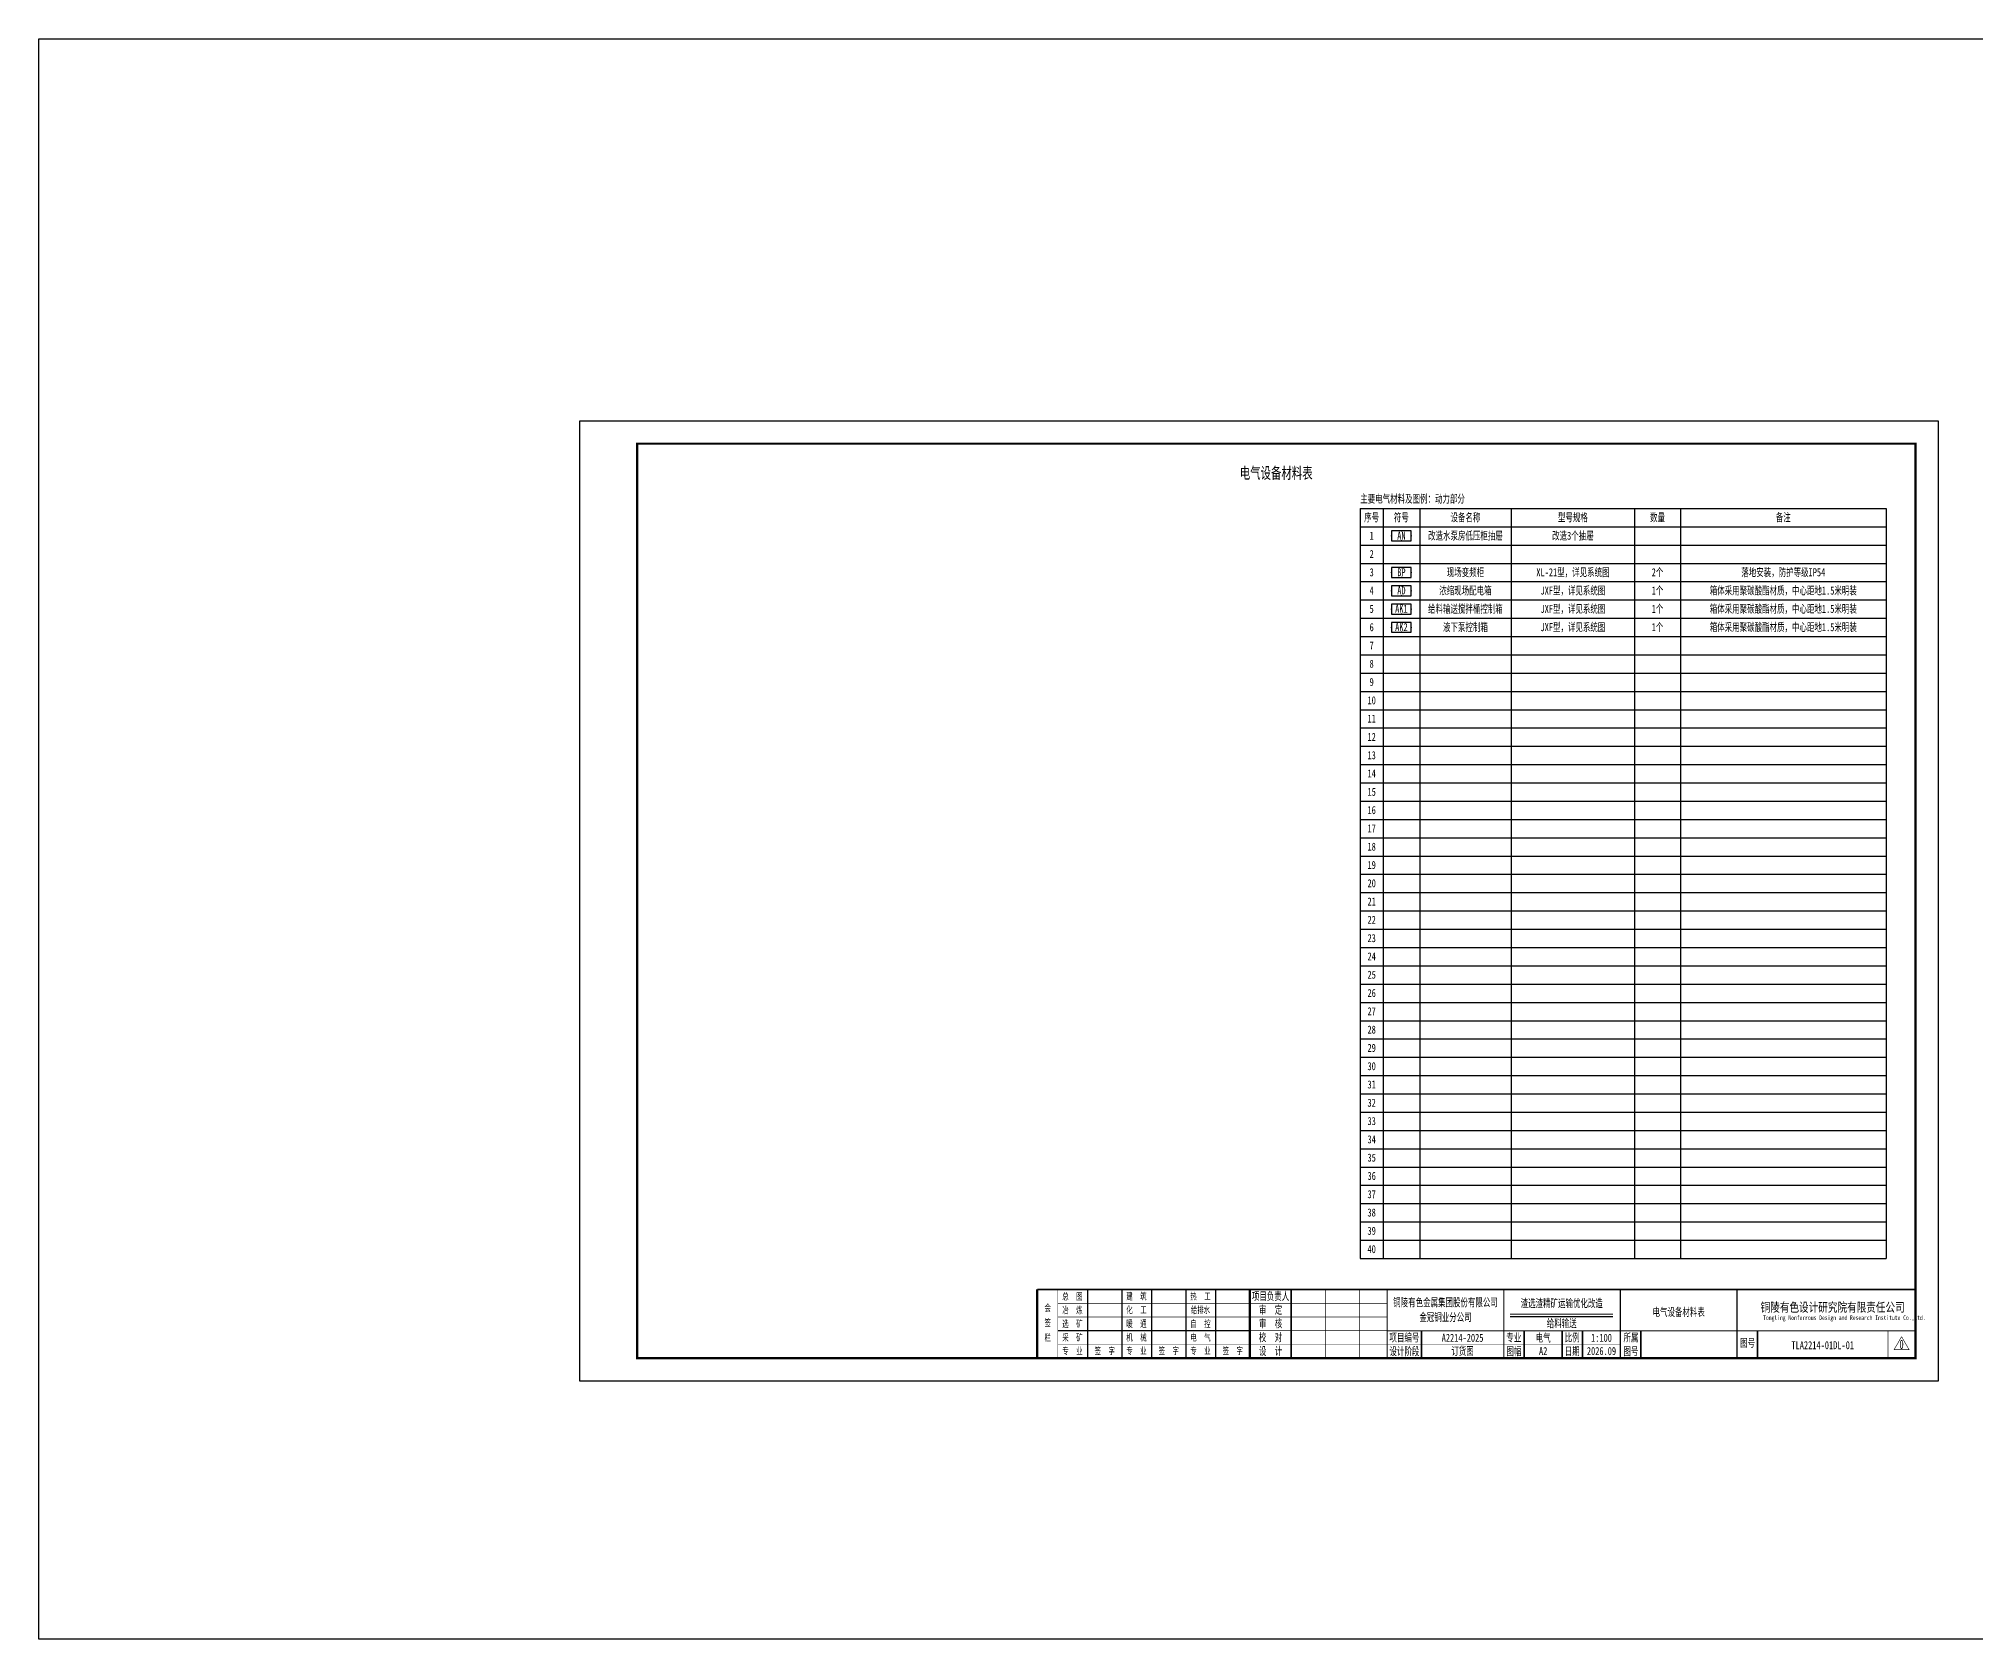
# Model space of a CAD drawing. Header units: millimetres. Extents: x 257344 to 1270023, y 272924 to 540726.
# Drawn here: x 257344 to 342029, y 446375 to 516375 of the extents above; entities that cross this region are included whole.
import ezdxf
from ezdxf.enums import TextEntityAlignment as Align

# ---------------------------------------------------------------- set-up
doc = ezdxf.new("R2010")
doc.units = ezdxf.units.MM
doc.layers.add('SW', color=8, linetype='Continuous', lineweight=20)
doc.layers.add('TEXT', color=4, linetype='Continuous', lineweight=0)
for name, color, linetype in [('图框', 7, 'Continuous'), ('照明平面设备层', 1, 'Continuous'), ('电气说明', 7, 'Continuous')]:
    doc.layers.add(name, color=color, linetype=linetype)
doc.styles.add('HZ', font='', dxfattribs={"width": 0.75})
doc.styles.add('标准', font='', dxfattribs={"width": 0.667})
doc.styles.get('HZ').set_extended_font_data('SimSun')
doc.styles.get('标准').set_extended_font_data('NSimSun')

# ---------------------------------------------------------------- blocks, each defined once
blk = doc.blocks.new('PLA1')
at = {"color": 0, "linetype": 'ByBlock', "lineweight": -2}
for p, q in [((-500, 500), (-500, 0)), ((500, 500), (-500, 500)), ((-500, 0), (500, 0)), ((500, 0), (500, 500))]:
    blk.add_line(p, q, dxfattribs=at)
for p in [(-500, 250), (0, 500), (0, 0), (500, 250)]:
    blk.add_point(p, dxfattribs=at)
blk = doc.blocks.new('3')
at = {"layer": 'TEXT', "color": 7, "lineweight": 25, "style": 'HZ', "width": 0.75}
for s, height, p in [('铜陵有色设计研究院有限责任公司', 400, (221501, 249018)), ('Tongling Nonferrous Design and Research Institute Co.,Ltd.', 200, (221613, 248659))]:
    blk.add_text(s, height=height, dxfattribs=at).set_placement(p)
blk = doc.blocks.new('铜陵有色图签02')
at = {"layer": '图框', "linetype": 'Continuous', "lineweight": 50}
for p, q in [((-38401, 3003), (-38401, 1)), ((-29100, 3001), (-29100, 0))]:
    blk.add_line(p, q, dxfattribs=at)
at = {"layer": '图框', "color": 7, "linetype": 'Continuous', "lineweight": 25}
for p, q in [((-36201, 3010), (-36201, 9)), ((-34701, 3010), (-34701, 9)), ((-33401, 3017), (-33401, 16)), ((-31901, 3017), (-31901, 16)), ((-30601, 3017), (-30601, 16)), ((-29100, 1201), (-37501, 1201))]:
    blk.add_line(p, q, dxfattribs=at)
at = {"layer": '图框', "color": 7, "linetype": 'Continuous', "lineweight": 35}
for p, q in [((-27300, 3001), (-27300, 1)), ((-21600, 1197), (-21600, -3)), ((-17100, 1200), (-17100, 0)), ((-15450, 0), (-15450, 1200)), ((-14550, 1200), (-14550, 0)), ((-12000, 1201), (-12000, 1)), ((-6900, 1202), (-6900, 2))]:
    blk.add_line(p, q, dxfattribs=at)
at = {"layer": '图框', "lineweight": 25}
blk.add_line((-17723, 1830), (-13223, 1830), dxfattribs=at)
at = {"layer": '图框', "lineweight": 70, "const_width": 70}
blk.add_lwpolyline([(-17980, 3001), (0, 3001), (-38401, 3001)], dxfattribs=at)
at = {"layer": '图框', "color": 7, "linetype": 'Continuous', "lineweight": 25, "const_width": 25}
for points in [[(-37501, 3000), (-37501, 0)], [(-25800, 3001), (-25800, 1)], [(-24300, 3001), (-24300, 1)], [(-23100, 2401), (-37501, 2401)], [(-23100, 1801), (-37501, 1801)], [(-23100, 1201), (-29100, 1201)], [(-602, 943), (-932, 371), (-272, 371), (-602, 943)], [(-12900, 600), (-18000, 600), (-37501, 600)]]:
    blk.add_lwpolyline(points, dxfattribs=at)
at = {"layer": '图框', "linetype": 'Continuous', "lineweight": 50, "const_width": 50}
for points in [[(-23100, 3001), (-23100, 1)], [(-18000, 3000), (-18000, 0)]]:
    blk.add_lwpolyline(points, dxfattribs=at)
at = {"layer": '图框', "lineweight": 50, "const_width": 50}
for points in [[(-12900, 3001), (-12900, 1)], [(-7800, 3001), (-7800, 1)], [(0, 3000), (0, 0)], [(-23100, 1200), (0, 1200)]]:
    blk.add_lwpolyline(points, dxfattribs=at)
at = {"layer": '图框', "lineweight": 25, "const_width": 35}
blk.add_lwpolyline([(-17723, 1930), (-13223, 1930)], dxfattribs=at)
at = {"layer": '图框', "color": 7, "linetype": 'Continuous', "lineweight": 35, "const_width": 25}
blk.add_lwpolyline([(-1200, 1201), (-1200, 0)], dxfattribs=at)
at = {"layer": '图框', "linetype": 'Continuous', "lineweight": 70, "const_width": 70}
blk.add_lwpolyline([(-38401, 1), (0, 0)], dxfattribs=at)
at = {"layer": '图框', "lineweight": 25}
blk.add_blockref('3', (-228268, -246986), dxfattribs=at)
at = {"layer": 'TEXT', "color": 7, "lineweight": 25, "style": '标准', "width": 0.667}
for s, height, p in [('总  图', 300, (-36862, 2555)), ('建  筑', 300, (-34062, 2562)), ('热  工', 300, (-31262, 2562)), ('项目负责人', 350, (-28197, 2541)), ('签', 300, (-37942, 1404)), ('会', 300, (-37942, 2054)), ('冶  炼', 300, (-36862, 1955)), ('选  矿', 300, (-36862, 1355)), ('化  工', 300, (-34062, 1962)), ('暖  通', 300, (-34062, 1362)), ('给排水', 300, (-31262, 1962)), ('自  控', 300, (-31262, 1362)), ('审  定', 350, (-28197, 1941)), ('审  核', 350, (-28197, 1341)), ('栏', 300, (-37942, 754)), ('采  矿', 300, (-36862, 754)), ('机  械', 300, (-34062, 761)), ('电  气', 300, (-31262, 761)), ('校  对', 350, (-28197, 741)), ('项目编号', 350, (-22343, 730)), ('专业', 350, (-17559, 730)), ('比例', 350, (-15009, 730)), ('所属', 350, (-12438, 730)), ('图号', 350, (-7339, 495)), ('专  业', 300, (-36862, 170)), ('签  字', 300, (-35449, 170)), ('专  业', 300, (-34062, 177)), ('签  字', 300, (-32649, 177)), ('专  业', 300, (-31262, 177)), ('签  字', 300, (-29849, 177)), ('设  计', 350, (-28197, 139)), ('设计阶段', 350, (-22343, 130)), ('图幅', 350, (-17559, 130)), ('日期', 350, (-15009, 130)), ('图号', 350, (-12438, 130))]:
    blk.add_text(s, height=height, dxfattribs=at).set_placement(p, align=Align.CENTER)

msp = doc.modelspace()

# ---------------------------------------------------------------- linework, layer by layer
at = {"color": 3}
msp.add_lwpolyline([(257344.3, 516374.7), (780473.3, 516374.7), (780473.3, 446374.7), (257344.3, 446374.7)], close=True, dxfattribs=at)
at = {"layer": '图框', "linetype": 'Continuous', "lineweight": 100, "const_width": 100}
msp.add_lwpolyline([(283508.8, 458665.5), (339408.8, 458665.5), (339408.8, 498665.5), (283508.8, 498665.5)], close=True, dxfattribs=at)
at = {"layer": '照明平面设备层', "color": 0}
for p, q in [((315133.6, 495829.5), (315133.6, 463029.5)), ((315133.6, 495829.5), (338133.6, 495829.5)), ((316133.6, 495829.5), (316133.6, 463029.5)), ((317733.6, 495829.5), (317733.6, 463029.5)), ((321733.6, 495829.5), (321733.6, 463029.5)), ((327133.6, 495829.5), (327133.6, 463029.5)), ((329133.6, 495829.5), (329133.6, 463029.5)), ((338133.6, 495829.5), (338133.6, 463029.5)), ((315133.6, 495029.5), (338133.6, 495029.5)), ((315133.6, 494229.5), (338133.6, 494229.5)), ((315133.6, 493429.5), (338133.6, 493429.5)), ((315133.6, 492629.5), (338133.6, 492629.5)), ((315133.6, 491829.5), (338133.6, 491829.5)), ((315133.6, 491029.5), (338133.6, 491029.5)), ((315133.6, 490229.5), (338133.6, 490229.5)), ((315133.6, 489429.5), (338133.6, 489429.5)), ((315133.6, 488629.5), (338133.6, 488629.5)), ((315133.6, 487829.5), (338133.6, 487829.5)), ((315133.6, 487029.5), (338133.6, 487029.5)), ((315133.6, 486229.5), (338133.6, 486229.5)), ((315133.6, 485429.5), (338133.6, 485429.5)), ((315133.6, 484629.5), (338133.6, 484629.5)), ((315133.6, 483829.5), (338133.6, 483829.5)), ((315133.6, 483029.5), (338133.6, 483029.5)), ((315133.6, 482229.5), (338133.6, 482229.5)), ((315133.6, 481429.5), (338133.6, 481429.5)), ((315133.6, 480629.5), (338133.6, 480629.5)), ((315133.6, 479829.5), (338133.6, 479829.5)), ((315133.6, 479029.5), (338133.6, 479029.5)), ((315133.6, 478229.5), (338133.6, 478229.5)), ((315133.6, 477429.5), (338133.6, 477429.5)), ((315133.6, 476629.5), (338133.6, 476629.5)), ((315133.6, 475829.5), (338133.6, 475829.5)), ((315133.6, 475029.5), (338133.6, 475029.5)), ((315133.6, 474229.5), (338133.6, 474229.5)), ((315133.6, 473429.5), (338133.6, 473429.5)), ((315133.6, 472629.5), (338133.6, 472629.5)), ((315133.6, 471829.5), (338133.6, 471829.5)), ((315133.6, 471029.5), (338133.6, 471029.5)), ((315133.6, 470229.5), (338133.6, 470229.5)), ((315133.6, 469429.5), (338133.6, 469429.5)), ((315133.6, 468629.5), (338133.6, 468629.5)), ((315133.6, 467829.5), (338133.6, 467829.5)), ((315133.6, 467029.5), (338133.6, 467029.5)), ((315133.6, 466229.5), (338133.6, 466229.5)), ((315133.6, 465429.5), (338133.6, 465429.5)), ((315133.6, 464629.5), (338133.6, 464629.5)), ((315133.6, 463829.5), (338133.6, 463829.5)), ((315133.6, 463029.5), (338133.6, 463029.5))]:
    msp.add_line(p, q, dxfattribs=at)
at = {"layer": '照明平面设备层', "color": 0, "lineweight": -3, "ltscale": 100}
msp.add_lwpolyline([(281008.8, 499665.5), (340408.8, 499665.5), (340408.8, 457665.5), (281008.8, 457665.5)], close=True, dxfattribs=at)

# ---------------------------------------------------------------- block references
at = {"layer": '图框', "lineweight": 25}
msp.add_blockref('铜陵有色图签02', (339408.8, 458665.5), dxfattribs=at)
at = {"layer": '照明平面设备层', "color": 2, "linetype": 'ByBlock', "lineweight": 30, "xscale": 0.8640000000596046, "yscale": 0.8640000000596046, "zscale": 0.8640000000596045}
msp.add_blockref('PLA1', (316933.6, 494413.5), dxfattribs=at)
at = {"layer": '照明平面设备层', "color": 4, "linetype": 'ByBlock', "lineweight": 30, "xscale": 0.8640000000596046, "yscale": 0.8640000000596046, "zscale": 0.864}
msp.add_blockref('PLA1', (316933.6, 492813.5), dxfattribs=at)
at = {"layer": '照明平面设备层', "color": 1, "linetype": 'ByBlock', "lineweight": 30, "xscale": 0.8640000000596046, "yscale": 0.8640000000596046, "zscale": 0.864}
for p in [(316933.6, 492013.5), (316933.6, 491213.5), (316933.6, 490413.5)]:
    msp.add_blockref('PLA1', p, dxfattribs=at)

# ---------------------------------------------------------------- texts
at = {"layer": 'SW', "color": 7, "linetype": 'ByBlock', "lineweight": 25, "style": '标准', "width": 0.667}
msp.add_text('主要电气材料及图例：动力部分', height=350, dxfattribs=at).set_placement((315133.6, 496079.1))
for s, p in [('序号', (315633.6, 495265.1)), ('符号', (316933.6, 495265.1)), ('设备名称', (319733.6, 495265.1)), ('型号规格', (324433.6, 495265.1)), ('数量', (328133.6, 495265.1)), ('备注', (333633.6, 495265.1)), ('1', (315633.6, 494465.1)), ('AN', (316933.6, 494468.7)), ('改造水泵房低压柜抽屉', (319733.6, 494465.1)), ('改造3个抽屉', (324433.6, 494465.1)), ('2', (315633.6, 493665.1)), ('3', (315633.6, 492865.1)), ('BP', (316933.6, 492868.7)), ('现场变频柜', (319733.6, 492865.1)), ('XL-21型，详见系统图', (324433.6, 492865.1)), ('2个', (328133.6, 492865.1)), ('落地安装，防护等级IP54', (333633.6, 492865.1)), ('4', (315633.6, 492065.1)), ('AD', (316933.6, 492068.7)), ('浓缩现场配电箱', (319733.6, 492065.1)), ('JXF型，详见系统图', (324433.6, 492065.1)), ('1个', (328133.6, 492065.1)), ('5', (315633.6, 491265.1)), ('AK1', (316933.6, 491268.7)), ('给料输送搅拌桶控制箱', (319733.6, 491265.1)), ('JXF型，详见系统图', (324433.6, 491265.1)), ('1个', (328133.6, 491265.1)), ('箱体采用聚碳酸酯材质，中心距地1.5米明装', (333633.6, 491265.1)), ('6', (315633.6, 490465.1)), ('AK2', (316933.6, 490468.7)), ('液下泵控制箱', (319733.6, 490465.1)), ('JXF型，详见系统图', (324433.6, 490465.1)), ('1个', (328133.6, 490465.1)), ('箱体采用聚碳酸酯材质，中心距地1.5米明装', (333633.6, 490465.1)), ('7', (315633.6, 489665.1)), ('8', (315633.6, 488865.1)), ('9', (315633.6, 488065.1)), ('10', (315633.6, 487265.1)), ('11', (315633.6, 486465.1)), ('12', (315633.6, 485665.1)), ('13', (315633.6, 484865.1)), ('14', (315633.6, 484065.1)), ('15', (315633.6, 483265.1)), ('16', (315633.6, 482465.1)), ('17', (315633.6, 481665.1)), ('18', (315633.6, 480865.1)), ('19', (315633.6, 480065.1)), ('20', (315633.6, 479265.1)), ('21', (315633.6, 478465.1)), ('22', (315633.6, 477665.1)), ('23', (315633.6, 476865.1)), ('24', (315633.6, 476065.1)), ('25', (315633.6, 475265.1)), ('26', (315633.6, 474465.1)), ('27', (315633.6, 473665.1)), ('28', (315633.6, 472865.1)), ('29', (315633.6, 472065.1)), ('30', (315633.6, 471265.1)), ('31', (315633.6, 470465.1)), ('32', (315633.6, 469665.1)), ('33', (315633.6, 468865.1)), ('34', (315633.6, 468065.1)), ('35', (315633.6, 467265.1)), ('36', (315633.6, 466465.1)), ('37', (315633.6, 465665.1)), ('38', (315633.6, 464865.1)), ('39', (315633.6, 464065.1)), ('40', (315633.6, 463265.1))]:
    msp.add_text(s, height=350, dxfattribs=at).set_placement(p, align=Align.CENTER)
at = {"layer": 'SW', "color": 0, "linetype": 'ByBlock', "lineweight": 25, "style": '标准', "width": 0.667}
msp.add_text('箱体采用聚碳酸酯材质，中心距地1.5米明装', height=350, dxfattribs=at).set_placement((333633.6, 492065.1), align=Align.CENTER)
at = {"layer": 'SW', "color": 4, "linetype": 'Continuous', "lineweight": 25, "style": '标准', "width": 0.667}
for s, height, p in [('铜陵有色金属集团股份有限公司', 350, (318862.7, 460933.6)), ('金冠铜业分公司', 350, (318862.7, 460285.9)), ('渣选渣精矿运输优化改造', 350, (323945.6, 460896.5)), ('电气设备材料表', 350, (329059.7, 460512.4)), ('给料输送', 350, (323945.6, 460019.8)), ('A2214-2025', 350, (319608.2, 459385.2)), ('电气', 350, (323133, 459385.2)), ('A2', 350, (323133, 458805.5)), ('2026.09', 350, (325683, 458805.5)), ('1:100', 350, (325683, 459385.2)), ('TLA2214-01DL-01', 350, (335358.1, 459062)), ('0', 400, (338806.6, 459073.4))]:
    msp.add_text(s, height=height, dxfattribs=at).set_placement(p, align=Align.CENTER)
at = {"layer": 'SW', "color": 1, "linetype": 'Continuous', "lineweight": 25, "style": '标准', "width": 0.667}
msp.add_text('订货图', height=350, dxfattribs=at).set_placement((319608.2, 458805.5), align=Align.CENTER)
at = {"layer": '电气说明', "style": '标准', "width": 0.667}
msp.add_text('电气设备材料表', height=500, dxfattribs=at).set_placement((311458.8, 497132.8), align=Align.CENTER)

doc.saveas('drawing.dxf')
